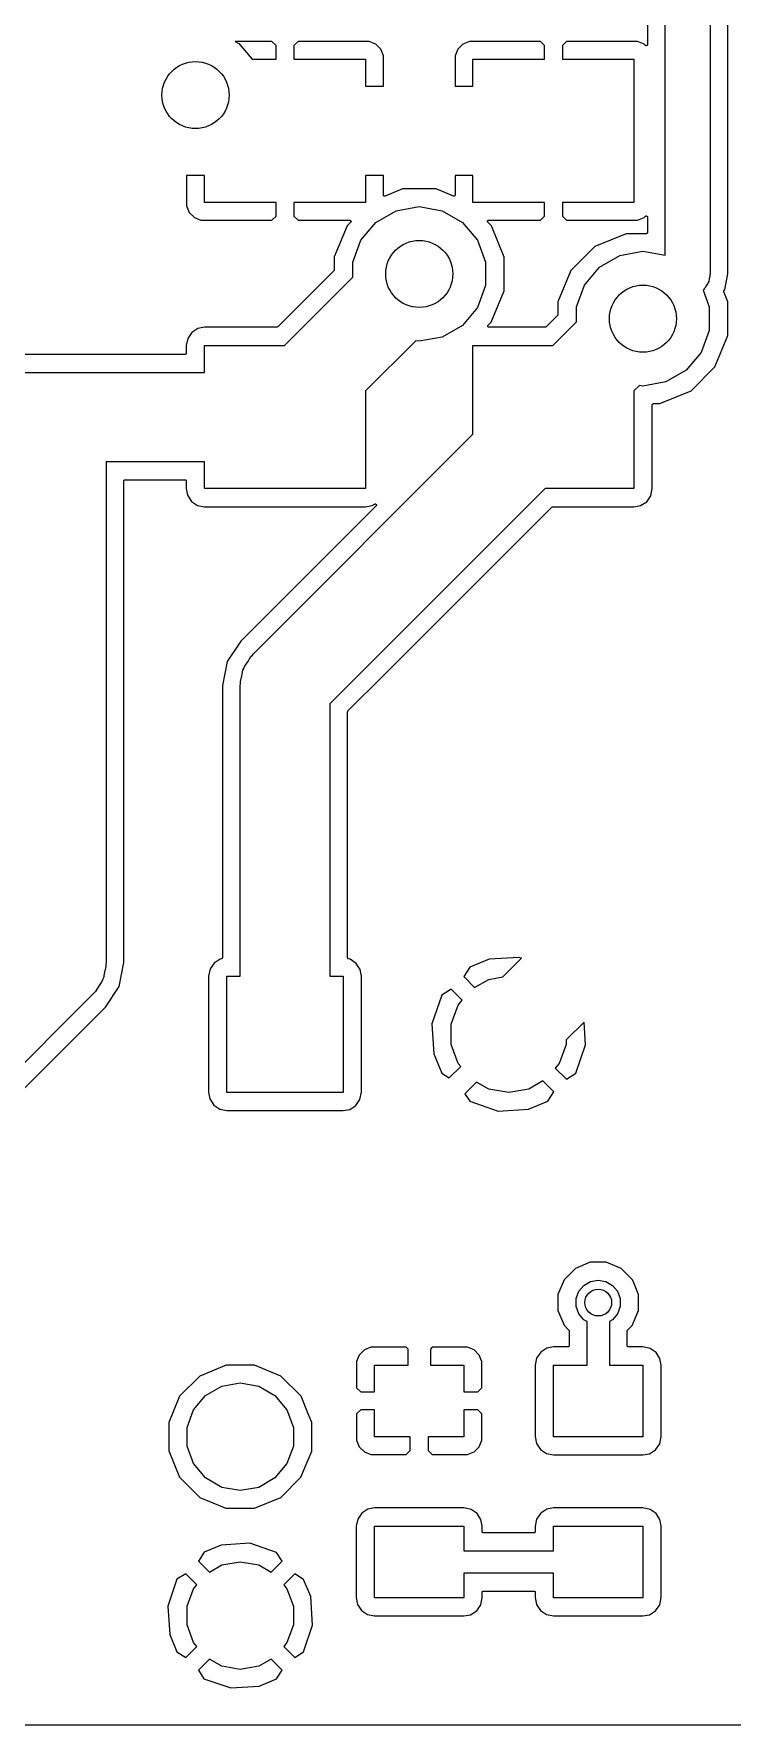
# Model space of a CAD drawing. Extents: x 0.3 to 75.7, y -92.7 to -0.5.
# Drawn here: x 56.19 to 64, y -92.72 to -73.82 of the extents above; entities that cross this region are included whole.
import ezdxf

# ---------------------------------------------------------------- set-up
doc = ezdxf.new("R2010")
doc.units = 0
doc.header["$MEASUREMENT"] = 0
doc.layers.add('BLACK', color=7, linetype='CONTINUOUS')

msp = doc.modelspace()

# ---------------------------------------------------------------- linework, layer by layer
at = {"layer": 'Black'}
for p, q in [((63.75, -73.5), (63.75, -76.5)), ((63.95, -76.4987), (63.95, -73.5013)), ((63.05, -73.6918), (63.05, -73.9358)), ((63.25, -76.2912), (63.25, -73.6036)), ((58.4436, -73.9), (58.4839, -73.9233)), ((58.8544, -73.9), (58.4436, -73.9)), ((58.4839, -73.9233), (58.6322, -74.1)), ((58.9, -73.9456), (58.8544, -73.9)), ((59.1456, -73.9), (59.1, -73.9456)), ((59.9398, -73.9), (59.1456, -73.9)), ((60.0133, -73.9304), (59.9398, -73.9)), ((60.0696, -73.9867), (60.0133, -73.9304)), ((60.9867, -73.9304), (60.9304, -73.9867)), ((61.0602, -73.9), (60.9867, -73.9304)), ((61.8544, -73.9), (61.0602, -73.9)), ((61.9, -73.9456), (61.8544, -73.9)), ((62.1456, -73.9), (62.1, -73.9456)), ((62.9398, -73.9), (62.1456, -73.9)), ((63.0133, -73.9304), (62.9398, -73.9)), ((63.0278, -73.945), (63.0133, -73.9304)), ((63.05, -73.9358), (63.0497, -73.9374)), ((58.6322, -74.1), (58.9, -74.1)), ((58.9, -74.1), (58.9, -73.9456)), ((59.1, -73.9456), (59.1, -74.1)), ((59.1, -74.1), (59.9, -74.1)), ((59.9, -74.1), (59.9, -74.4)), ((60.1, -74.0602), (60.0696, -73.9867)), ((60.1, -74.4), (60.1, -74.0602)), ((60.9304, -73.9867), (60.9, -74.0602)), ((60.9, -74.0602), (60.9, -74.4)), ((61.1, -74.4), (61.1, -74.1)), ((61.1, -74.1), (61.9, -74.1)), ((61.9, -74.1), (61.9, -73.9456)), ((62.1, -73.9456), (62.1, -74.1)), ((62.1, -74.1), (62.9, -74.1)), ((62.9, -74.1), (62.9, -75.7)), ((63.0292, -73.9459), (63.0278, -73.945)), ((63.0305, -73.947), (63.0292, -73.9459)), ((63.031, -73.9472), (63.0305, -73.947)), ((63.0315, -73.9476), (63.031, -73.9472)), ((63.0331, -73.948), (63.0315, -73.9476)), ((63.0347, -73.9486), (63.0331, -73.948)), ((63.0353, -73.9486), (63.0347, -73.9486)), ((63.0359, -73.9487), (63.0353, -73.9486)), ((63.0375, -73.9486), (63.0359, -73.9487)), ((63.0393, -73.9486), (63.0375, -73.9486)), ((63.0398, -73.9484), (63.0393, -73.9486)), ((63.0404, -73.9483), (63.0398, -73.9484)), ((63.0419, -73.9476), (63.0404, -73.9483)), ((63.0435, -73.947), (63.0419, -73.9476)), ((63.0439, -73.9467), (63.0435, -73.947)), ((63.0445, -73.9464), (63.0439, -73.9467)), ((63.0457, -73.9452), (63.0445, -73.9464)), ((63.047, -73.9441), (63.0457, -73.9452)), ((63.0472, -73.9436), (63.047, -73.9441)), ((63.0476, -73.9432), (63.0472, -73.9436)), ((63.0484, -73.9417), (63.0476, -73.9432)), ((63.0492, -73.9402), (63.0484, -73.9417)), ((63.0493, -73.9397), (63.0492, -73.9402)), ((63.0496, -73.9391), (63.0493, -73.9397)), ((63.0497, -73.9374), (63.0496, -73.9391)), ((59.9, -74.4), (60.1, -74.4)), ((60.9, -74.4), (61.1, -74.4)), ((58, -75.4), (57.9, -75.4)), ((57.9, -75.4), (57.9, -75.7398)), ((58.1, -75.4), (58, -75.4)), ((58.1, -75.7), (58.1, -75.4)), ((60.1, -75.4), (59.9, -75.4)), ((59.9, -75.4), (59.9, -75.7)), ((60.1, -75.6179), (60.1, -75.4)), ((61.1, -75.4), (60.9, -75.4)), ((60.9, -75.4), (60.9, -75.618)), ((61.1, -75.7), (61.1, -75.4)), ((60.1002, -75.6193), (60.1, -75.6179)), ((60.1003, -75.6207), (60.1002, -75.6193)), ((60.1006, -75.6215), (60.1003, -75.6207)), ((60.1008, -75.6224), (60.1006, -75.6215)), ((60.1015, -75.6236), (60.1008, -75.6224)), ((60.102, -75.6249), (60.1015, -75.6236)), ((60.1026, -75.6255), (60.102, -75.6249)), ((60.103, -75.6263), (60.1026, -75.6255)), ((60.1041, -75.6272), (60.103, -75.6263)), ((60.1051, -75.6282), (60.1041, -75.6272)), ((60.1058, -75.6286), (60.1051, -75.6282)), ((60.1065, -75.6292), (60.1058, -75.6286)), ((60.1078, -75.6297), (60.1065, -75.6292)), ((60.1091, -75.6303), (60.1078, -75.6297)), ((60.1099, -75.6304), (60.1091, -75.6303)), ((60.1107, -75.6307), (60.1099, -75.6304)), ((60.1122, -75.6307), (60.1107, -75.6307)), ((60.1136, -75.6309), (60.1122, -75.6307)), ((60.1144, -75.6307), (60.1136, -75.6309)), ((60.1153, -75.6307), (60.1144, -75.6307)), ((60.1166, -75.6303), (60.1153, -75.6307)), ((60.118, -75.63), (60.1166, -75.6303)), ((60.3119, -75.5498), (60.118, -75.63)), ((60.6898, -75.5502), (60.3119, -75.5498)), ((60.882, -75.63), (60.6898, -75.5502)), ((60.8834, -75.6303), (60.882, -75.63)), ((60.8847, -75.6308), (60.8834, -75.6303)), ((60.8856, -75.6308), (60.8847, -75.6308)), ((60.8864, -75.631), (60.8856, -75.6308)), ((60.8878, -75.6308), (60.8864, -75.631)), ((60.8893, -75.6308), (60.8878, -75.6308)), ((60.8901, -75.6305), (60.8893, -75.6308)), ((60.8909, -75.6304), (60.8901, -75.6305)), ((60.8922, -75.6297), (60.8909, -75.6304)), ((60.8935, -75.6292), (60.8922, -75.6297)), ((60.8942, -75.6287), (60.8935, -75.6292)), ((60.8949, -75.6283), (60.8942, -75.6287)), ((60.8959, -75.6273), (60.8949, -75.6283)), ((60.897, -75.6263), (60.8959, -75.6273)), ((60.8974, -75.6256), (60.897, -75.6263)), ((60.898, -75.625), (60.8974, -75.6256)), ((60.8985, -75.6237), (60.898, -75.625)), ((60.8992, -75.6224), (60.8985, -75.6237)), ((60.8994, -75.6216), (60.8992, -75.6224)), ((60.8997, -75.6208), (60.8994, -75.6216)), ((60.8998, -75.6194), (60.8997, -75.6208)), ((60.9, -75.618), (60.8998, -75.6194)), ((57.9, -75.7398), (57.9304, -75.8133)), ((57.9304, -75.8133), (57.9867, -75.8696)), ((58.9, -75.7), (58.1, -75.7)), ((58.9, -75.8544), (58.9, -75.7)), ((59.9, -75.7), (59.1, -75.7)), ((59.1, -75.7), (59.1, -75.8544)), ((60.0161, -75.9233), (60.2425, -75.7925)), ((60.2425, -75.7925), (60.5, -75.7471)), ((60.5, -75.7471), (60.7575, -75.7925)), ((60.7575, -75.7925), (60.9839, -75.9233)), ((61.9, -75.7), (61.1, -75.7)), ((61.9, -75.8544), (61.9, -75.7)), ((62.9, -75.7), (62.1, -75.7)), ((62.1, -75.7), (62.1, -75.8544)), ((57.9867, -75.8696), (58.0602, -75.9)), ((58.0602, -75.9), (58.8544, -75.9)), ((58.8544, -75.9), (58.9, -75.8544)), ((59.1, -75.8544), (59.1456, -75.9)), ((59.1456, -75.9), (59.7249, -75.9)), ((59.6951, -75.9612), (59.5502, -76.3102)), ((59.7341, -75.9222), (59.6951, -75.9612)), ((59.7249, -75.9), (59.7266, -75.9003)), ((59.7266, -75.9003), (59.7283, -75.9004)), ((59.7283, -75.9004), (59.7288, -75.9007)), ((59.7288, -75.9007), (59.7294, -75.9008)), ((59.7294, -75.9008), (59.7309, -75.9016)), ((59.7309, -75.9016), (59.7324, -75.9024)), ((59.7324, -75.9024), (59.7328, -75.9028)), ((59.7328, -75.9028), (59.7333, -75.903)), ((59.7333, -75.903), (59.7344, -75.9043)), ((59.7351, -75.9208), (59.7341, -75.9222)), ((59.7344, -75.9043), (59.7356, -75.9056)), ((59.7362, -75.9195), (59.7351, -75.9208)), ((59.7356, -75.9056), (59.7358, -75.9061)), ((59.7358, -75.9061), (59.7362, -75.9065)), ((59.7362, -75.9065), (59.7368, -75.9081)), ((59.7364, -75.919), (59.7362, -75.9195)), ((59.7367, -75.9185), (59.7364, -75.919)), ((59.7372, -75.9169), (59.7367, -75.9185)), ((59.7368, -75.9081), (59.7375, -75.9096)), ((59.7378, -75.9153), (59.7372, -75.9169)), ((59.7375, -75.9096), (59.7376, -75.9102)), ((59.7376, -75.9102), (59.7378, -75.9107)), ((59.7378, -75.9107), (59.7378, -75.9124)), ((59.7378, -75.9124), (59.7379, -75.9141)), ((59.7379, -75.9141), (59.7378, -75.9147)), ((59.7378, -75.9147), (59.7378, -75.9153)), ((59.848, -76.1236), (60.0161, -75.9233)), ((60.9839, -75.9233), (61.152, -76.1236)), ((61.2618, -75.9141), (61.2619, -75.9124)), ((61.2619, -75.9147), (61.2618, -75.9141)), ((61.2619, -75.9107), (61.2621, -75.9102)), ((61.2619, -75.9124), (61.2619, -75.9107)), ((61.2619, -75.9153), (61.2619, -75.9147)), ((61.2625, -75.9168), (61.2619, -75.9153)), ((61.2621, -75.9102), (61.2622, -75.9096)), ((61.2622, -75.9096), (61.2629, -75.9081)), ((61.2629, -75.9185), (61.2625, -75.9168)), ((61.2629, -75.9081), (61.2635, -75.9065)), ((61.2633, -75.919), (61.2629, -75.9185)), ((61.2635, -75.9195), (61.2633, -75.919)), ((61.2635, -75.9065), (61.2638, -75.9061)), ((61.2646, -75.9208), (61.2635, -75.9195)), ((61.2638, -75.9061), (61.2641, -75.9055)), ((61.2641, -75.9055), (61.2653, -75.9043)), ((61.2655, -75.9222), (61.2646, -75.9208)), ((61.2653, -75.9043), (61.2664, -75.903)), ((61.3058, -75.9626), (61.2655, -75.9222)), ((61.2664, -75.903), (61.2669, -75.9028)), ((61.2669, -75.9028), (61.2673, -75.9023)), ((61.2673, -75.9023), (61.2688, -75.9016)), ((61.2688, -75.9016), (61.2703, -75.9008)), ((61.2703, -75.9008), (61.2708, -75.9007)), ((61.2708, -75.9007), (61.2714, -75.9004)), ((61.2714, -75.9004), (61.2731, -75.9003)), ((61.2731, -75.9003), (61.2747, -75.9)), ((61.2747, -75.9), (61.8544, -75.9)), ((61.4502, -76.3119), (61.3058, -75.9626)), ((61.8544, -75.9), (61.9, -75.8544)), ((62.1, -75.8544), (62.1456, -75.9)), ((62.1456, -75.9), (62.9398, -75.9)), ((62.9398, -75.9), (63.0133, -75.8696)), ((63.0133, -75.8696), (63.0278, -75.855)), ((63.0278, -75.855), (63.0292, -75.8541)), ((63.0292, -75.8541), (63.0305, -75.853)), ((63.0305, -75.853), (63.031, -75.8528)), ((63.031, -75.8528), (63.0315, -75.8524)), ((63.0315, -75.8524), (63.0331, -75.852)), ((63.0331, -75.852), (63.0347, -75.8514)), ((63.0347, -75.8514), (63.0353, -75.8514)), ((63.0353, -75.8514), (63.0359, -75.8513)), ((63.0359, -75.8513), (63.0375, -75.8514)), ((63.0375, -75.8514), (63.0393, -75.8514)), ((63.0393, -75.8514), (63.0398, -75.8516)), ((63.0398, -75.8516), (63.0404, -75.8517)), ((63.0404, -75.8517), (63.0419, -75.8524)), ((63.0419, -75.8524), (63.0435, -75.853)), ((63.0435, -75.853), (63.0439, -75.8533)), ((63.0439, -75.8533), (63.0445, -75.8536)), ((63.0445, -75.8536), (63.0457, -75.8548)), ((63.0457, -75.8548), (63.047, -75.8559)), ((63.047, -75.8559), (63.0472, -75.8564)), ((63.0472, -75.8564), (63.0476, -75.8568)), ((63.0476, -75.8568), (63.0484, -75.8583)), ((63.0484, -75.8583), (63.0492, -75.8598)), ((63.0492, -75.8598), (63.0493, -75.8603)), ((63.0493, -75.8603), (63.0496, -75.8609)), ((63.0496, -75.8609), (63.0497, -75.8626)), ((63.0497, -75.8626), (63.05, -75.8642)), ((63.05, -75.8642), (63.05, -76.037)), ((59.7586, -76.3693), (59.848, -76.1236)), ((61.152, -76.1236), (61.2414, -76.3693)), ((62.4626, -76.1942), (62.1951, -76.4612)), ((62.8119, -76.0498), (62.4626, -76.1942)), ((63.037, -76.05), (62.8119, -76.0498)), ((63.0381, -76.0498), (63.037, -76.05)), ((63.0393, -76.0498), (63.0381, -76.0498)), ((63.0403, -76.0494), (63.0393, -76.0498)), ((63.0414, -76.0493), (63.0403, -76.0494)), ((63.0424, -76.0487), (63.0414, -76.0493)), ((63.0435, -76.0483), (63.0424, -76.0487)), ((63.0444, -76.0476), (63.0435, -76.0483)), ((63.0453, -76.047), (63.0444, -76.0476)), ((63.0461, -76.0461), (63.0453, -76.047)), ((63.047, -76.0454), (63.0461, -76.0461)), ((63.0475, -76.0444), (63.047, -76.0454)), ((63.0483, -76.0435), (63.0475, -76.0444)), ((63.0486, -76.0425), (63.0483, -76.0435)), ((63.0492, -76.0415), (63.0486, -76.0425)), ((63.0494, -76.0404), (63.0492, -76.0415)), ((63.0498, -76.0393), (63.0494, -76.0404)), ((63.05, -76.037), (63.0498, -76.0382)), ((63.0498, -76.0382), (63.0498, -76.0393)), ((59.5502, -76.3102), (59.55, -76.4546)), ((59.7586, -76.5343), (59.7586, -76.3693)), ((61.2414, -76.3693), (61.2414, -76.6307)), ((61.4498, -76.6898), (61.4502, -76.3119)), ((62.5161, -76.4233), (62.7425, -76.2925)), ((62.7425, -76.2925), (63, -76.2471)), ((63, -76.2471), (63.25, -76.2912)), ((59.5462, -76.4638), (58.918, -77.092)), ((58.9929, -77.3), (59.7586, -76.5343)), ((59.5466, -76.4634), (59.5462, -76.4638)), ((59.547, -76.463), (59.5466, -76.4634)), ((59.5478, -76.4615), (59.547, -76.463)), ((59.5488, -76.4601), (59.5478, -76.4615)), ((59.549, -76.4596), (59.5488, -76.4601)), ((59.5493, -76.4591), (59.549, -76.4596)), ((59.5495, -76.4574), (59.5493, -76.4591)), ((59.55, -76.4558), (59.5495, -76.4574)), ((59.55, -76.4546), (59.5499, -76.4552)), ((59.5499, -76.4552), (59.55, -76.4558)), ((62.1951, -76.4612), (62.0502, -76.8102)), ((62.348, -76.6236), (62.5161, -76.4233)), ((63.7406, -76.5533), (63.7349, -76.5855)), ((63.749, -76.5218), (63.7406, -76.5533)), ((63.75, -76.5), (63.7481, -76.5108)), ((63.7481, -76.5108), (63.749, -76.5218)), ((63.9155, -76.6721), (63.95, -76.4987)), ((61.2414, -76.6307), (61.152, -76.8764)), ((61.3049, -77.0388), (61.4498, -76.6898)), ((62.2586, -76.8693), (62.348, -76.6236)), ((63.6768, -76.6768), (63.6728, -76.6807)), ((63.6728, -76.6807), (63.7414, -76.8693)), ((63.6831, -76.6678), (63.6768, -76.6768)), ((63.6915, -76.6607), (63.6831, -76.6678)), ((63.7078, -76.6324), (63.6915, -76.6607)), ((63.7266, -76.6057), (63.7078, -76.6324)), ((63.7294, -76.595), (63.7266, -76.6057)), ((63.7349, -76.5855), (63.7294, -76.595)), ((63.9029, -76.6955), (63.9032, -76.6937)), ((63.903, -76.6959), (63.9029, -76.6955)), ((63.903, -76.6963), (63.903, -76.6959)), ((63.9035, -76.6981), (63.903, -76.6963)), ((63.9032, -76.6937), (63.9033, -76.6918)), ((63.9033, -76.6918), (63.9035, -76.6914)), ((63.9035, -76.691), (63.9044, -76.6894)), ((63.9035, -76.6914), (63.9035, -76.691)), ((63.9039, -76.6999), (63.9035, -76.6981)), ((63.9502, -76.8119), (63.9039, -76.6999)), ((63.9044, -76.6894), (63.9051, -76.6877)), ((63.9051, -76.6877), (63.9155, -76.6721)), ((61.152, -76.8764), (60.9839, -77.0767)), ((62.0478, -76.9615), (62.047, -76.963)), ((62.0488, -76.9601), (62.0478, -76.9615)), ((62.049, -76.9596), (62.0488, -76.9601)), ((62.0493, -76.9591), (62.049, -76.9596)), ((62.0495, -76.9574), (62.0493, -76.9591)), ((62.05, -76.9558), (62.0495, -76.9574)), ((62.05, -76.9546), (62.0499, -76.9552)), ((62.0499, -76.9552), (62.05, -76.9558)), ((62.0502, -76.8102), (62.05, -76.9546)), ((62.2586, -77.0343), (62.2586, -76.8693)), ((63.7414, -76.8693), (63.7414, -77.1307)), ((63.9498, -77.1898), (63.9502, -76.8119)), ((58.026, -77.11), (57.9578, -77.1538)), ((58.1012, -77.0958), (58.026, -77.11)), ((58.9088, -77.0958), (58.1012, -77.0958)), ((58.9094, -77.0957), (58.9088, -77.0958)), ((58.91, -77.0958), (58.9094, -77.0957)), ((58.9116, -77.0953), (58.91, -77.0958)), ((58.9133, -77.095), (58.9116, -77.0953)), ((58.9138, -77.0948), (58.9133, -77.095)), ((58.9143, -77.0946), (58.9138, -77.0948)), ((58.9157, -77.0936), (58.9143, -77.0946)), ((58.9172, -77.0928), (58.9157, -77.0936)), ((58.9176, -77.0923), (58.9172, -77.0928)), ((58.918, -77.092), (58.9176, -77.0923)), ((60.9839, -77.0767), (60.7575, -77.2075)), ((61.2663, -77.0817), (61.2664, -77.0811)), ((61.2664, -77.0834), (61.2663, -77.0817)), ((61.2664, -77.0806), (61.267, -77.079)), ((61.2664, -77.0811), (61.2664, -77.0806)), ((61.2664, -77.0851), (61.2664, -77.0834)), ((61.2666, -77.0856), (61.2664, -77.0851)), ((61.2667, -77.0862), (61.2666, -77.0856)), ((61.2674, -77.0877), (61.2667, -77.0862)), ((61.267, -77.079), (61.2675, -77.0773)), ((61.268, -77.0893), (61.2674, -77.0877)), ((61.2675, -77.0773), (61.2678, -77.0769)), ((61.2678, -77.0769), (61.268, -77.0763)), ((61.268, -77.0763), (61.2691, -77.075)), ((61.2683, -77.0898), (61.268, -77.0893)), ((61.2686, -77.0903), (61.2683, -77.0898)), ((61.2698, -77.0915), (61.2686, -77.0903)), ((61.2691, -77.075), (61.27, -77.0736)), ((61.2709, -77.0928), (61.2698, -77.0915)), ((61.27, -77.0736), (61.3049, -77.0388)), ((61.2714, -77.0931), (61.2709, -77.0928)), ((61.2718, -77.0935), (61.2714, -77.0931)), ((61.2733, -77.0942), (61.2718, -77.0935)), ((61.2748, -77.095), (61.2733, -77.0942)), ((61.2753, -77.0951), (61.2748, -77.095)), ((61.2759, -77.0954), (61.2753, -77.0951)), ((61.2776, -77.0955), (61.2759, -77.0954)), ((61.2792, -77.0958), (61.2776, -77.0955)), ((61.9088, -77.0958), (61.2792, -77.0958)), ((61.9094, -77.0957), (61.9088, -77.0958)), ((61.91, -77.0958), (61.9094, -77.0957)), ((61.9116, -77.0953), (61.91, -77.0958)), ((61.9133, -77.095), (61.9116, -77.0953)), ((61.9138, -77.0948), (61.9133, -77.095)), ((61.9143, -77.0946), (61.9138, -77.0948)), ((61.9157, -77.0936), (61.9143, -77.0946)), ((61.9172, -77.0928), (61.9157, -77.0936)), ((61.9176, -77.0923), (61.9172, -77.0928)), ((61.918, -77.092), (61.9176, -77.0923)), ((62.0462, -76.9638), (61.918, -77.092)), ((61.9929, -77.3), (62.2586, -77.0343)), ((62.0466, -76.9634), (62.0462, -76.9638)), ((62.047, -76.963), (62.0466, -76.9634)), ((63.7414, -77.1307), (63.652, -77.3764)), ((57.9122, -77.2207), (57.8958, -77.3013)), ((57.8958, -77.3013), (57.8958, -77.387)), ((57.9578, -77.1538), (57.9122, -77.2207)), ((58.1, -77.3), (58.9929, -77.3)), ((58.1, -77.6), (58.1, -77.3)), ((60.4611, -77.246), (59.9, -77.8071)), ((60.5, -77.2529), (60.4611, -77.246)), ((60.7575, -77.2075), (60.5, -77.2529)), ((61.1, -78.2929), (61.1, -77.3)), ((61.1, -77.3), (61.9929, -77.3)), ((63.8049, -77.5388), (63.9498, -77.1898)), ((57.8828, -77.4), (55.6172, -77.4)), ((57.8839, -77.3998), (57.8828, -77.4)), ((57.8851, -77.3998), (57.8839, -77.3998)), ((57.8862, -77.3994), (57.8851, -77.3998)), ((57.8873, -77.3992), (57.8862, -77.3994)), ((57.8883, -77.3986), (57.8873, -77.3992)), ((57.8893, -77.3983), (57.8883, -77.3986)), ((57.8902, -77.3975), (57.8893, -77.3983)), ((57.8912, -77.397), (57.8902, -77.3975)), ((57.8919, -77.3961), (57.8912, -77.397)), ((57.8928, -77.3954), (57.8919, -77.3961)), ((57.8934, -77.3944), (57.8928, -77.3954)), ((57.8941, -77.3935), (57.8934, -77.3944)), ((57.8945, -77.3924), (57.8941, -77.3935)), ((57.895, -77.3914), (57.8945, -77.3924)), ((57.8952, -77.3903), (57.895, -77.3914)), ((57.8956, -77.3893), (57.8952, -77.3903)), ((57.8958, -77.387), (57.8956, -77.3881)), ((57.8956, -77.3881), (57.8956, -77.3893)), ((63.652, -77.3764), (63.4839, -77.5767)), ((55.4, -77.6), (56.5, -77.6)), ((56.5, -77.6), (58.1, -77.6)), ((63.2575, -77.7075), (63, -77.7529)), ((63.4839, -77.5767), (63.2575, -77.7075)), ((63.5374, -77.8058), (63.8049, -77.5388)), ((59.9, -77.8071), (59.9, -78.9)), ((62.9611, -77.746), (62.9, -77.8071)), ((62.9, -77.8071), (62.9, -78.9)), ((63, -77.7529), (62.9611, -77.746)), ((63.1881, -77.9502), (63.5374, -77.8058)), ((63.1042, -77.9631), (63.1044, -77.962)), ((63.1042, -78.5), (63.1042, -77.9631)), ((63.1044, -77.9608), (63.1048, -77.9598)), ((63.1044, -77.962), (63.1044, -77.9608)), ((63.1048, -77.9598), (63.105, -77.9587)), ((63.105, -77.9587), (63.1055, -77.9577)), ((63.1055, -77.9577), (63.1059, -77.9566)), ((63.1059, -77.9566), (63.1066, -77.9557)), ((63.1066, -77.9557), (63.1072, -77.9547)), ((63.1072, -77.9547), (63.1081, -77.954)), ((63.1081, -77.954), (63.1088, -77.9531)), ((63.1088, -77.9531), (63.1098, -77.9526)), ((63.1098, -77.9526), (63.1107, -77.9518)), ((63.1107, -77.9518), (63.1117, -77.9515)), ((63.1117, -77.9515), (63.1127, -77.9509)), ((63.1127, -77.9509), (63.1138, -77.9507)), ((63.1138, -77.9507), (63.1149, -77.9503)), ((63.1149, -77.9503), (63.1161, -77.9503)), ((63.1161, -77.9503), (63.1172, -77.9501)), ((63.1172, -77.9501), (63.1881, -77.9502)), ((58.6464, -80.7464), (61.1, -78.2929)), ((58.1, -78.6), (57, -78.6)), ((57, -78.6), (57, -84.2)), ((58.1, -78.9), (58.1, -78.6)), ((63.1042, -78.8987), (63.1042, -78.5)), ((57.2, -78.813), (57.2002, -78.8119)), ((57.2, -84.1987), (57.2, -78.813)), ((57.2002, -78.8107), (57.2006, -78.8097)), ((57.2002, -78.8119), (57.2002, -78.8107)), ((57.2006, -78.8097), (57.2008, -78.8086)), ((57.2008, -78.8086), (57.2014, -78.8076)), ((57.2014, -78.8076), (57.2017, -78.8065)), ((57.2017, -78.8065), (57.2025, -78.8056)), ((57.2025, -78.8056), (57.203, -78.8046)), ((57.203, -78.8046), (57.2039, -78.8039)), ((57.2039, -78.8039), (57.2046, -78.803)), ((57.2046, -78.803), (57.2056, -78.8025)), ((57.2056, -78.8025), (57.2065, -78.8017)), ((57.2065, -78.8017), (57.2076, -78.8014)), ((57.2076, -78.8014), (57.2086, -78.8008)), ((57.2086, -78.8008), (57.2097, -78.8006)), ((57.2097, -78.8006), (57.2107, -78.8002)), ((57.2107, -78.8002), (57.2119, -78.8002)), ((57.2119, -78.8002), (57.213, -78.8)), ((57.213, -78.8), (57.8828, -78.8)), ((57.8828, -78.8), (57.8839, -78.8002)), ((57.8839, -78.8002), (57.8851, -78.8002)), ((57.8851, -78.8002), (57.8862, -78.8006)), ((57.8862, -78.8006), (57.8873, -78.8008)), ((57.8873, -78.8008), (57.8883, -78.8014)), ((57.8883, -78.8014), (57.8893, -78.8017)), ((57.8893, -78.8017), (57.8902, -78.8025)), ((57.8902, -78.8025), (57.8912, -78.803)), ((57.8912, -78.803), (57.8919, -78.8039)), ((57.8919, -78.8039), (57.8928, -78.8046)), ((57.8928, -78.8046), (57.8934, -78.8056)), ((57.8934, -78.8056), (57.8941, -78.8065)), ((57.8941, -78.8065), (57.8945, -78.8076)), ((57.8945, -78.8076), (57.895, -78.8086)), ((57.895, -78.8086), (57.8952, -78.8097)), ((57.8952, -78.8097), (57.8956, -78.8107)), ((57.8956, -78.8107), (57.8956, -78.8119)), ((57.8956, -78.8119), (57.8958, -78.813)), ((57.8958, -78.813), (57.8958, -78.8988)), ((57.8958, -78.8988), (57.91, -78.974)), ((57.91, -78.974), (57.9538, -79.0422)), ((57.9538, -79.0422), (58.0207, -79.0878)), ((59.9, -78.9), (58.1, -78.9)), ((61.9071, -78.9), (59.5, -81.3071)), ((62.9, -78.9), (61.9071, -78.9)), ((63.0422, -79.0462), (63.0878, -78.9793)), ((63.0878, -78.9793), (63.1042, -78.8987)), ((58.0207, -79.0878), (58.1013, -79.1042)), ((58.1013, -79.1042), (59.8988, -79.1042)), ((60.0173, -79.0927), (58.5059, -80.6041)), ((59.8988, -79.1042), (59.974, -79.09)), ((59.974, -79.09), (60.0011, -79.0726)), ((60.0011, -79.0726), (60.0019, -79.0723)), ((60.0019, -79.0723), (60.0026, -79.0717)), ((60.0026, -79.0717), (60.004, -79.0714)), ((60.004, -79.0714), (60.0053, -79.0708)), ((60.0053, -79.0708), (60.0061, -79.0708)), ((60.0061, -79.0708), (60.007, -79.0706)), ((60.007, -79.0706), (60.0084, -79.0707)), ((60.0084, -79.0707), (60.0098, -79.0706)), ((60.0098, -79.0706), (60.0106, -79.0709)), ((60.0106, -79.0709), (60.0115, -79.071)), ((60.0115, -79.071), (60.0128, -79.0716)), ((60.0128, -79.0716), (60.0141, -79.072)), ((60.0141, -79.072), (60.0148, -79.0725)), ((60.0148, -79.0725), (60.0156, -79.0729)), ((60.0156, -79.0729), (60.0166, -79.0739)), ((60.0166, -79.0739), (60.0177, -79.0747)), ((60.0178, -79.092), (60.0173, -79.0927)), ((60.0177, -79.0747), (60.0182, -79.0754)), ((60.0185, -79.0914), (60.0178, -79.092)), ((60.0182, -79.0754), (60.0188, -79.0761)), ((60.0191, -79.0902), (60.0185, -79.0914)), ((60.0188, -79.0761), (60.0194, -79.0773)), ((60.0199, -79.089), (60.0191, -79.0902)), ((60.0194, -79.0773), (60.0201, -79.0785)), ((60.0202, -79.0882), (60.0199, -79.089)), ((60.0201, -79.0785), (60.0203, -79.0794)), ((60.0206, -79.0874), (60.0202, -79.0882)), ((60.0203, -79.0794), (60.0207, -79.0802)), ((60.0207, -79.086), (60.0206, -79.0874)), ((60.0207, -79.0802), (60.0208, -79.0815)), ((60.0211, -79.0847), (60.0207, -79.086)), ((60.0208, -79.0815), (60.0211, -79.0829)), ((60.0211, -79.0829), (60.021, -79.0838)), ((60.021, -79.0838), (60.0211, -79.0847)), ((60.0991, -80.9908), (61.982, -79.108)), ((61.982, -79.108), (61.9824, -79.1077)), ((61.9824, -79.1077), (61.9828, -79.1072)), ((61.9828, -79.1072), (61.9843, -79.1064)), ((61.9843, -79.1064), (61.9857, -79.1054)), ((61.9857, -79.1054), (61.9862, -79.1052)), ((61.9862, -79.1052), (61.9867, -79.105)), ((61.9867, -79.105), (61.9884, -79.1047)), ((61.9884, -79.1047), (61.99, -79.1042)), ((61.99, -79.1042), (61.9906, -79.1043)), ((61.9906, -79.1043), (61.9912, -79.1042)), ((61.9912, -79.1042), (62.8988, -79.1042)), ((62.8988, -79.1042), (62.974, -79.09)), ((62.974, -79.09), (63.0422, -79.0462)), ((58.5059, -80.6041), (58.3535, -80.8322)), ((58.3535, -80.8322), (58.3, -81.1013)), ((58.5188, -80.9933), (58.5302, -80.929)), ((58.5302, -80.929), (58.5412, -80.9099)), ((58.5412, -80.9099), (58.5468, -80.8887)), ((58.5468, -80.8887), (58.5843, -80.8352)), ((58.5843, -80.8352), (58.617, -80.7786)), ((58.617, -80.7786), (58.6338, -80.7645)), ((58.6338, -80.7645), (58.6464, -80.7464)), ((58.3, -81.1013), (58.3, -84.1447)), ((58.5, -81.1), (58.5038, -81.0783)), ((58.5, -84.35), (58.5, -81.1)), ((58.5019, -81.0564), (58.5188, -80.9933)), ((58.5038, -81.0783), (58.5019, -81.0564)), ((59.7038, -81.3861), (60.0991, -80.9908)), ((60.0991, -80.9908), (60.0991, -80.9908)), ((59.5, -81.3071), (59.5, -84.35)), ((59.7, -81.3942), (59.7005, -81.3926)), ((59.7001, -81.3948), (59.7, -81.3942)), ((59.7, -81.3953), (59.7001, -81.3948)), ((59.7, -83.264), (59.7, -81.3953)), ((59.7005, -81.3926), (59.7008, -81.3909)), ((59.7008, -81.3909), (59.7011, -81.3904)), ((59.7011, -81.3904), (59.7012, -81.3898)), ((59.7012, -81.3898), (59.7022, -81.3885)), ((59.7022, -81.3885), (59.703, -81.387)), ((59.703, -81.387), (59.7035, -81.3866)), ((59.7035, -81.3866), (59.7038, -81.3861)), ((59.7, -83.736), (59.7, -83.264)), ((59.7, -84.1456), (59.7, -83.736)), ((58.2996, -84.1468), (58.2993, -84.149)), ((58.3, -84.1447), (58.2996, -84.1468)), ((59.7004, -84.1477), (59.7, -84.1456)), ((59.7007, -84.1497), (59.7004, -84.1477)), ((61.618, -84.1414), (61.2801, -84.1616)), ((61.6429, -84.15), (61.618, -84.1414)), ((56.9812, -84.3067), (56.9698, -84.371)), ((56.9981, -84.2436), (56.9812, -84.3067)), ((57, -84.2), (56.9962, -84.2217)), ((56.9962, -84.2217), (56.9981, -84.2436)), ((57.1465, -84.4678), (57.2, -84.1987)), ((58.1622, -84.2707), (58.1458, -84.3513)), ((58.2078, -84.2038), (58.1622, -84.2707)), ((58.276, -84.16), (58.2078, -84.2038)), ((58.2894, -84.1575), (58.276, -84.16)), ((58.2915, -84.1567), (58.2894, -84.1575)), ((58.2935, -84.1559), (58.2915, -84.1567)), ((58.2936, -84.1559), (58.2935, -84.1559)), ((58.2953, -84.1544), (58.2936, -84.1559)), ((58.2936, -84.1559), (58.2936, -84.1559)), ((58.297, -84.153), (58.2953, -84.1544)), ((58.2971, -84.1529), (58.297, -84.153)), ((58.297, -84.153), (58.297, -84.153)), ((58.2981, -84.151), (58.2971, -84.1529)), ((58.2992, -84.1491), (58.2981, -84.151)), ((58.2993, -84.149), (58.2992, -84.1491)), ((58.2992, -84.1491), (58.2992, -84.1491)), ((59.7008, -84.1499), (59.7007, -84.1497)), ((59.7008, -84.15), (59.7008, -84.1499)), ((59.7018, -84.1519), (59.7008, -84.15)), ((59.7028, -84.1537), (59.7018, -84.1519)), ((59.703, -84.1538), (59.7028, -84.1537)), ((59.703, -84.1539), (59.703, -84.1538)), ((59.7046, -84.1553), (59.703, -84.1539)), ((59.7062, -84.1567), (59.7046, -84.1553)), ((59.7064, -84.1567), (59.7062, -84.1567)), ((59.7065, -84.1568), (59.7064, -84.1567)), ((59.7085, -84.1576), (59.7065, -84.1568)), ((59.7104, -84.1583), (59.7085, -84.1576)), ((59.7293, -84.1622), (59.7104, -84.1583)), ((59.7962, -84.2078), (59.7293, -84.1622)), ((59.84, -84.276), (59.7962, -84.2078)), ((59.8542, -84.3512), (59.84, -84.276)), ((61.0644, -84.251), (60.9969, -84.3554)), ((61.2801, -84.1616), (61.0644, -84.251)), ((61.4337, -84.3592), (61.6429, -84.15)), ((56.883, -84.5214), (56.8662, -84.5355)), ((56.9157, -84.4648), (56.883, -84.5214)), ((56.9532, -84.4113), (56.9157, -84.4648)), ((56.9588, -84.3901), (56.9532, -84.4113)), ((56.9698, -84.371), (56.9588, -84.3901)), ((56.9941, -84.6959), (57.1465, -84.4678)), ((58.1458, -84.3513), (58.1458, -85.6488)), ((58.35, -85.65), (58.35, -84.35)), ((58.35, -84.35), (58.5, -84.35)), ((59.5, -84.35), (59.65, -84.35)), ((59.65, -84.35), (59.65, -85.65)), ((59.8542, -84.3572), (59.8542, -84.3512)), ((59.8542, -84.8802), (59.8542, -84.3572)), ((60.8554, -84.4969), (60.7513, -84.5642)), ((60.9794, -84.6208), (60.8554, -84.4969)), ((60.9969, -84.3554), (61.1193, -84.4778)), ((61.1193, -84.4778), (61.2768, -84.3869)), ((61.2768, -84.3869), (61.4337, -84.3592)), ((56.8536, -84.5536), (55.0536, -86.3536)), ((55.1959, -86.4941), (56.9941, -84.6959)), ((56.8662, -84.5355), (56.8536, -84.5536)), ((60.7513, -84.5642), (60.6414, -84.882)), ((60.8574, -84.8867), (60.9349, -84.6738)), ((60.9349, -84.6738), (60.9794, -84.6208)), ((59.8542, -85.6428), (59.8542, -84.8802)), ((60.6414, -84.882), (60.6616, -85.2199)), ((60.8574, -85.1133), (60.8574, -84.8867)), ((62.3434, -84.8637), (62.1426, -85.0645)), ((62.3586, -85.118), (62.3434, -84.8637)), ((62.1426, -85.0645), (62.1426, -85.1133)), ((60.6616, -85.2199), (60.751, -85.4356)), ((60.9349, -85.3262), (60.8574, -85.1133)), ((62.1426, -85.1133), (62.0651, -85.3262)), ((62.2487, -85.4358), (62.3586, -85.118)), ((60.751, -85.4356), (60.834, -85.4893)), ((60.834, -85.4893), (60.9632, -85.36)), ((60.9632, -85.36), (60.9349, -85.3262)), ((62.0651, -85.3262), (62.0206, -85.3792)), ((62.0206, -85.3792), (62.1446, -85.5031)), ((62.1446, -85.5031), (62.2487, -85.4358)), ((58.1458, -85.6488), (58.16, -85.724)), ((59.65, -85.65), (58.35, -85.65)), ((59.8378, -85.7293), (59.8542, -85.6487)), ((59.8542, -85.6487), (59.8542, -85.6428)), ((61.1417, -85.5351), (61.0107, -85.666)), ((61.2768, -85.6131), (61.1417, -85.5351)), ((61.5, -85.6525), (61.2768, -85.6131)), ((61.7232, -85.6131), (61.5, -85.6525)), ((61.8807, -85.5222), (61.7232, -85.6131)), ((62.0031, -85.6446), (61.8807, -85.5222)), ((61.9356, -85.749), (62.0031, -85.6446)), ((58.16, -85.724), (58.2038, -85.7922)), ((58.2038, -85.7922), (58.2707, -85.8378)), ((58.2707, -85.8378), (58.3513, -85.8542)), ((59.6488, -85.8542), (59.724, -85.84)), ((59.724, -85.84), (59.7922, -85.7962)), ((59.7922, -85.7962), (59.8378, -85.7293)), ((61.0107, -85.666), (61.0642, -85.7487)), ((61.0642, -85.7487), (61.382, -85.8586)), ((61.382, -85.8586), (61.7199, -85.8384)), ((61.7199, -85.8384), (61.9356, -85.749)), ((58.3513, -85.8542), (59.6488, -85.8542)), ((62.4109, -87.5499), (62.2454, -87.6183)), ((62.5899, -87.5501), (62.4109, -87.5499)), ((62.7552, -87.6187), (62.5899, -87.5501)), ((62.2454, -87.6183), (62.1187, -87.7448)), ((62.8817, -87.7454), (62.7552, -87.6187)), ((62.0501, -87.9101), (62.0499, -88.0891)), ((62.1187, -87.7448), (62.0501, -87.9101)), ((62.2529, -87.9564), (62.2827, -87.8745)), ((62.2827, -87.8745), (62.3387, -87.8078)), ((62.3387, -87.8078), (62.4142, -87.7642)), ((62.4142, -87.7642), (62.5, -87.749)), ((62.5, -87.749), (62.5858, -87.7642)), ((62.5858, -87.7642), (62.6613, -87.8078)), ((62.6613, -87.8078), (62.7173, -87.8745)), ((62.7173, -87.8745), (62.7471, -87.9564)), ((62.8964, -87.7809), (62.8817, -87.7454)), ((62.9501, -87.9109), (62.8964, -87.7809)), ((62.9499, -88.0899), (62.9501, -87.9109)), ((62.0499, -88.0891), (62.1183, -88.2546)), ((62.2529, -88.0436), (62.2529, -87.9564)), ((62.2827, -88.1255), (62.2529, -88.0436)), ((62.7471, -88.0436), (62.7173, -88.1255)), ((62.7471, -87.9564), (62.7471, -88.0436)), ((62.8813, -88.2552), (62.9499, -88.0899)), ((62.1183, -88.2546), (62.1712, -88.3076)), ((62.1712, -88.3076), (62.1715, -88.308)), ((62.1715, -88.308), (62.172, -88.3084)), ((62.3387, -88.1922), (62.2827, -88.1255)), ((62.375, -88.2132), (62.3387, -88.1922)), ((62.375, -88.7), (62.375, -88.2132)), ((62.6613, -88.1922), (62.625, -88.2132)), ((62.625, -88.2132), (62.625, -88.7)), ((62.7173, -88.1255), (62.6613, -88.1922)), ((62.8285, -88.3081), (62.8288, -88.3076)), ((62.8288, -88.3076), (62.8813, -88.2552)), ((62.0012, -88.4958), (61.926, -88.51)), ((62.162, -88.4958), (62.0012, -88.4958)), ((62.1631, -88.4956), (62.162, -88.4958)), ((62.1643, -88.4956), (62.1631, -88.4956)), ((62.1653, -88.4952), (62.1643, -88.4956)), ((62.1664, -88.495), (62.1653, -88.4952)), ((62.1674, -88.4945), (62.1664, -88.495)), ((62.1685, -88.4941), (62.1674, -88.4945)), ((62.1694, -88.4934), (62.1685, -88.4941)), ((62.1704, -88.4928), (62.1694, -88.4934)), ((62.1711, -88.4919), (62.1704, -88.4928)), ((62.172, -88.4912), (62.1711, -88.4919)), ((62.172, -88.3084), (62.1728, -88.3099)), ((62.1725, -88.4902), (62.172, -88.4912)), ((62.1733, -88.4893), (62.1725, -88.4902)), ((62.1728, -88.3099), (62.1738, -88.3113)), ((62.1736, -88.4883), (62.1733, -88.4893)), ((62.1742, -88.4873), (62.1736, -88.4883)), ((62.1738, -88.3113), (62.1739, -88.3118)), ((62.1739, -88.3118), (62.1742, -88.3123)), ((62.1742, -88.3123), (62.1745, -88.314)), ((62.1744, -88.4862), (62.1742, -88.4873)), ((62.1748, -88.4851), (62.1744, -88.4862)), ((62.1745, -88.314), (62.175, -88.3156)), ((62.175, -88.4828), (62.1748, -88.4839)), ((62.1748, -88.4839), (62.1748, -88.4851)), ((62.175, -88.3156), (62.1749, -88.3162)), ((62.1749, -88.3162), (62.175, -88.3168)), ((62.175, -88.3168), (62.175, -88.4828)), ((62.825, -88.3157), (62.8255, -88.314)), ((62.8251, -88.3162), (62.825, -88.3157)), ((62.825, -88.3168), (62.8251, -88.3162)), ((62.825, -88.4828), (62.825, -88.3168)), ((62.8252, -88.4839), (62.825, -88.4828)), ((62.8252, -88.4851), (62.8252, -88.4839)), ((62.8256, -88.4862), (62.8252, -88.4851)), ((62.8255, -88.314), (62.8258, -88.3124)), ((62.8258, -88.4873), (62.8256, -88.4862)), ((62.8258, -88.3124), (62.8261, -88.3119)), ((62.8264, -88.4883), (62.8258, -88.4873)), ((62.8261, -88.3119), (62.8262, -88.3113)), ((62.8262, -88.3113), (62.8272, -88.3099)), ((62.8267, -88.4893), (62.8264, -88.4883)), ((62.8275, -88.4902), (62.8267, -88.4893)), ((62.8272, -88.3099), (62.828, -88.3084)), ((62.828, -88.4912), (62.8275, -88.4902)), ((62.828, -88.3084), (62.8285, -88.3081)), ((62.8289, -88.4919), (62.828, -88.4912)), ((62.8296, -88.4928), (62.8289, -88.4919)), ((62.8306, -88.4934), (62.8296, -88.4928)), ((62.8315, -88.4941), (62.8306, -88.4934)), ((62.8326, -88.4945), (62.8315, -88.4941)), ((62.8336, -88.495), (62.8326, -88.4945)), ((62.8347, -88.4952), (62.8336, -88.495)), ((62.8357, -88.4956), (62.8347, -88.4952)), ((62.8369, -88.4956), (62.8357, -88.4956)), ((62.838, -88.4958), (62.8369, -88.4956)), ((62.9987, -88.4958), (62.838, -88.4958)), ((63.0793, -88.5122), (62.9987, -88.4958)), ((59.8304, -88.5867), (59.8, -88.6602)), ((59.8, -88.6602), (59.8, -88.9544)), ((59.8867, -88.5304), (59.8304, -88.5867)), ((59.9602, -88.5), (59.8867, -88.5304)), ((60.3544, -88.5), (59.9602, -88.5)), ((60.375, -88.5206), (60.3544, -88.5)), ((60.375, -88.7), (60.375, -88.5206)), ((60.6456, -88.5), (60.625, -88.5206)), ((60.625, -88.5206), (60.625, -88.7)), ((61.0398, -88.5), (60.6456, -88.5)), ((61.1133, -88.5304), (61.0398, -88.5)), ((61.1696, -88.5867), (61.1133, -88.5304)), ((61.2, -88.6602), (61.1696, -88.5867)), ((61.2, -88.7), (61.2, -88.6602)), ((61.8122, -88.6207), (61.7958, -88.7013)), ((61.8578, -88.5538), (61.8122, -88.6207)), ((61.926, -88.51), (61.8578, -88.5538)), ((63.1462, -88.5578), (63.0793, -88.5122)), ((63.19, -88.626), (63.1462, -88.5578)), ((63.2042, -88.7012), (63.19, -88.626)), ((58.0474, -88.8214), (57.8222, -89.0462)), ((58.3416, -88.6999), (58.0474, -88.8214)), ((58.6598, -88.7001), (58.3416, -88.6999)), ((58.9538, -88.8222), (58.6598, -88.7001)), ((59.1786, -89.0474), (58.9538, -88.8222)), ((60, -89), (60, -88.7)), ((60, -88.7), (60.375, -88.7)), ((60.625, -88.7), (61, -88.7)), ((61, -88.7), (61, -89)), ((61.2, -88.9544), (61.2, -88.7)), ((61.7958, -88.7013), (61.7958, -89.4988)), ((62, -89.5), (62, -88.7)), ((62, -88.7), (62.375, -88.7)), ((62.625, -88.7), (63, -88.7)), ((63, -88.7), (63, -89.5)), ((63.2042, -89.4987), (63.2042, -88.7012)), ((57.8222, -89.0462), (57.7001, -89.3402)), ((57.9784, -89.1989), (58.1129, -89.0386)), ((58.1129, -89.0386), (58.294, -88.934)), ((58.294, -88.934), (58.5, -88.8977)), ((58.5, -88.8977), (58.706, -88.934)), ((58.706, -88.934), (58.8871, -89.0386)), ((58.8871, -89.0386), (59.0216, -89.1989)), ((59.2603, -89.2452), (59.1786, -89.0474)), ((59.8, -88.9544), (59.8456, -89)), ((59.8456, -89), (60, -89)), ((61, -89), (61.1544, -89)), ((61.1544, -89), (61.2, -88.9544)), ((57.9069, -89.3954), (57.9784, -89.1989)), ((59.0216, -89.1989), (59.0931, -89.3954)), ((59.3001, -89.3416), (59.2603, -89.2452)), ((59.8456, -89.2), (59.8, -89.2456)), ((59.8, -89.2456), (59.8, -89.5398)), ((60, -89.2), (59.8456, -89.2)), ((60, -89.5), (60, -89.2)), ((61, -89.2), (61, -89.5)), ((61.1544, -89.2), (61, -89.2)), ((61.2, -89.2456), (61.1544, -89.2)), ((61.2, -89.5398), (61.2, -89.2456)), ((57.7001, -89.3402), (57.6999, -89.6584)), ((57.9069, -89.6046), (57.9069, -89.3954)), ((59.0931, -89.3954), (59.0931, -89.6046)), ((59.2999, -89.6598), (59.3001, -89.3416)), ((57.9784, -89.8011), (57.9069, -89.6046)), ((59.0931, -89.6046), (59.0216, -89.8011)), ((59.8, -89.5398), (59.8304, -89.6133)), ((59.8304, -89.6133), (59.8867, -89.6696)), ((60.4, -89.5), (60, -89.5)), ((60.4, -89.6544), (60.4, -89.5)), ((61, -89.5), (60.6, -89.5)), ((60.6, -89.5), (60.6, -89.6544)), ((61.1133, -89.6696), (61.1696, -89.6133)), ((61.1696, -89.6133), (61.2, -89.5398)), ((61.7958, -89.4988), (61.81, -89.574)), ((61.81, -89.574), (61.8538, -89.6422)), ((63, -89.5), (62, -89.5)), ((63.1422, -89.6462), (63.1878, -89.5793)), ((63.1878, -89.5793), (63.2042, -89.4987)), ((57.6999, -89.6584), (57.8214, -89.9526)), ((58.1129, -89.9614), (57.9784, -89.8011)), ((59.0216, -89.8011), (58.8871, -89.9614)), ((59.1778, -89.9538), (59.2999, -89.6598)), ((59.8867, -89.6696), (59.9602, -89.7)), ((59.9602, -89.7), (60.3544, -89.7)), ((60.3544, -89.7), (60.4, -89.6544)), ((60.6, -89.6544), (60.6456, -89.7)), ((60.6456, -89.7), (61.0398, -89.7)), ((61.0398, -89.7), (61.1133, -89.6696)), ((61.8538, -89.6422), (61.9207, -89.6878)), ((61.9207, -89.6878), (62.0013, -89.7042)), ((62.0013, -89.7042), (62.9988, -89.7042)), ((62.9988, -89.7042), (63.074, -89.69)), ((63.074, -89.69), (63.1422, -89.6462)), ((57.8214, -89.9526), (58.0462, -90.1778)), ((58.294, -90.066), (58.1129, -89.9614)), ((58.8871, -89.9614), (58.706, -90.066)), ((58.9526, -90.1786), (59.1778, -89.9538)), ((58.0462, -90.1778), (58.3402, -90.2999)), ((58.5, -90.1023), (58.294, -90.066)), ((58.706, -90.066), (58.5, -90.1023)), ((58.6584, -90.3001), (58.9526, -90.1786)), ((58.3402, -90.2999), (58.6584, -90.3001)), ((59.8578, -90.3538), (59.8122, -90.4207)), ((59.926, -90.31), (59.8578, -90.3538)), ((60.0012, -90.2958), (59.926, -90.31)), ((60.9987, -90.2958), (60.0012, -90.2958)), ((61.0793, -90.3122), (60.9987, -90.2958)), ((61.1462, -90.3578), (61.0793, -90.3122)), ((61.19, -90.426), (61.1462, -90.3578)), ((61.8578, -90.3538), (61.8122, -90.4207)), ((61.926, -90.31), (61.8578, -90.3538)), ((62.0012, -90.2958), (61.926, -90.31)), ((62.9987, -90.2958), (62.0012, -90.2958)), ((63.0793, -90.3122), (62.9987, -90.2958)), ((63.1462, -90.3578), (63.0793, -90.3122)), ((63.19, -90.426), (63.1462, -90.3578)), ((59.8122, -90.4207), (59.7958, -90.5013)), ((59.7958, -90.5013), (59.7958, -91.2988)), ((60, -91.3), (60, -90.5)), ((60, -90.5), (61, -90.5)), ((61, -90.5), (61, -90.775)), ((61.2042, -90.5012), (61.19, -90.426)), ((61.2042, -90.562), (61.2042, -90.5012)), ((61.2044, -90.5631), (61.2042, -90.562)), ((61.2044, -90.5643), (61.2044, -90.5631)), ((61.2048, -90.5653), (61.2044, -90.5643)), ((61.205, -90.5664), (61.2048, -90.5653)), ((61.2055, -90.5674), (61.205, -90.5664)), ((61.2059, -90.5685), (61.2055, -90.5674)), ((61.2066, -90.5694), (61.2059, -90.5685)), ((61.2072, -90.5704), (61.2066, -90.5694)), ((61.2081, -90.5711), (61.2072, -90.5704)), ((61.2088, -90.572), (61.2081, -90.5711)), ((61.2098, -90.5725), (61.2088, -90.572)), ((61.2107, -90.5733), (61.2098, -90.5725)), ((61.2117, -90.5736), (61.2107, -90.5733)), ((61.2127, -90.5742), (61.2117, -90.5736)), ((61.2138, -90.5744), (61.2127, -90.5742)), ((61.2149, -90.5748), (61.2138, -90.5744)), ((61.2161, -90.5748), (61.2149, -90.5748)), ((61.2172, -90.575), (61.2161, -90.5748)), ((61.7828, -90.575), (61.2172, -90.575)), ((61.7839, -90.5748), (61.7828, -90.575)), ((61.7851, -90.5748), (61.7839, -90.5748)), ((61.7862, -90.5744), (61.7851, -90.5748)), ((61.7873, -90.5742), (61.7862, -90.5744)), ((61.7883, -90.5736), (61.7873, -90.5742)), ((61.7893, -90.5733), (61.7883, -90.5736)), ((61.7902, -90.5725), (61.7893, -90.5733)), ((61.7912, -90.572), (61.7902, -90.5725)), ((61.7919, -90.5711), (61.7912, -90.572)), ((61.7928, -90.5704), (61.7919, -90.5711)), ((61.7934, -90.5694), (61.7928, -90.5704)), ((61.7941, -90.5685), (61.7934, -90.5694)), ((61.7945, -90.5674), (61.7941, -90.5685)), ((61.795, -90.5664), (61.7945, -90.5674)), ((61.7952, -90.5653), (61.795, -90.5664)), ((61.7956, -90.5643), (61.7952, -90.5653)), ((61.7958, -90.562), (61.7956, -90.5631)), ((61.7956, -90.5631), (61.7956, -90.5643)), ((61.8122, -90.4207), (61.7958, -90.5013)), ((61.7958, -90.5013), (61.7958, -90.562)), ((62, -90.775), (62, -90.5)), ((62, -90.5), (63, -90.5)), ((63, -90.5), (63, -91.3)), ((63.1928, -90.4407), (63.19, -90.426)), ((63.2042, -90.5012), (63.1928, -90.4407)), ((63.2042, -91.2987), (63.2042, -90.5012)), ((58.2881, -90.7122), (58.0947, -90.7924)), ((58.6061, -90.6913), (58.2881, -90.7122)), ((58.9056, -90.7928), (58.6061, -90.6913)), ((58.0947, -90.7924), (58.033, -90.8916)), ((58.033, -90.8916), (58.1554, -91.014)), ((58.1554, -91.014), (58.294, -90.934)), ((58.294, -90.934), (58.5, -90.8977)), ((58.5, -90.8977), (58.706, -90.934)), ((58.706, -90.934), (58.8446, -91.014)), ((58.8446, -91.014), (58.967, -90.8916)), ((58.967, -90.8916), (58.9056, -90.7928)), ((61, -90.775), (62, -90.775)), ((57.7928, -91.0944), (57.6913, -91.3939)), ((57.8916, -91.033), (57.7928, -91.0944)), ((58.0145, -91.1559), (57.8916, -91.033)), ((59.1084, -91.033), (58.9855, -91.1559)), ((59.2076, -91.0947), (59.1084, -91.033)), ((59.2878, -91.2881), (59.2076, -91.0947)), ((62, -91.025), (61, -91.025)), ((61, -91.025), (61, -91.3)), ((62, -91.3), (62, -91.025)), ((57.9069, -91.3954), (57.9784, -91.1989)), ((57.9784, -91.1989), (58.0145, -91.1559)), ((58.9855, -91.1559), (59.0216, -91.1989)), ((59.0216, -91.1989), (59.0931, -91.3954)), ((59.3087, -91.6061), (59.2878, -91.2881)), ((59.7958, -91.2988), (59.81, -91.374)), ((61, -91.3), (60, -91.3)), ((61.1878, -91.3793), (61.2042, -91.2987)), ((61.2042, -91.238), (61.2044, -91.2369)), ((61.2042, -91.2987), (61.2042, -91.238)), ((61.2044, -91.2357), (61.2048, -91.2347)), ((61.2044, -91.2369), (61.2044, -91.2357)), ((61.2048, -91.2347), (61.205, -91.2336)), ((61.205, -91.2336), (61.2055, -91.2326)), ((61.2055, -91.2326), (61.2059, -91.2315)), ((61.2059, -91.2315), (61.2066, -91.2306)), ((61.2066, -91.2306), (61.2072, -91.2296)), ((61.2072, -91.2296), (61.2081, -91.2289)), ((61.2081, -91.2289), (61.2088, -91.228)), ((61.2088, -91.228), (61.2098, -91.2275)), ((61.2098, -91.2275), (61.2107, -91.2267)), ((61.2107, -91.2267), (61.2117, -91.2264)), ((61.2117, -91.2264), (61.2127, -91.2258)), ((61.2127, -91.2258), (61.2138, -91.2256)), ((61.2138, -91.2256), (61.2149, -91.2252)), ((61.2149, -91.2252), (61.2161, -91.2252)), ((61.2161, -91.2252), (61.2172, -91.225)), ((61.2172, -91.225), (61.7828, -91.225)), ((61.7828, -91.225), (61.7839, -91.2252)), ((61.7839, -91.2252), (61.7851, -91.2252)), ((61.7851, -91.2252), (61.7862, -91.2256)), ((61.7862, -91.2256), (61.7873, -91.2258)), ((61.7873, -91.2258), (61.7883, -91.2264)), ((61.7883, -91.2264), (61.7893, -91.2267)), ((61.7893, -91.2267), (61.7902, -91.2275)), ((61.7902, -91.2275), (61.7912, -91.228)), ((61.7912, -91.228), (61.7919, -91.2289)), ((61.7919, -91.2289), (61.7928, -91.2296)), ((61.7928, -91.2296), (61.7934, -91.2306)), ((61.7934, -91.2306), (61.7941, -91.2315)), ((61.7941, -91.2315), (61.7945, -91.2326)), ((61.7945, -91.2326), (61.795, -91.2336)), ((61.795, -91.2336), (61.7952, -91.2347)), ((61.7952, -91.2347), (61.7956, -91.2357)), ((61.7956, -91.2357), (61.7956, -91.2369)), ((61.7956, -91.2369), (61.7958, -91.238)), ((61.7958, -91.238), (61.7958, -91.2988)), ((61.7958, -91.2988), (61.81, -91.374)), ((63, -91.3), (62, -91.3)), ((63.1878, -91.3793), (63.2042, -91.2987)), ((57.6913, -91.3939), (57.7122, -91.7119)), ((57.9069, -91.6046), (57.9069, -91.3954)), ((59.0931, -91.3954), (59.0931, -91.6046)), ((59.81, -91.374), (59.8538, -91.4422)), ((59.8538, -91.4422), (59.9207, -91.4878)), ((59.9207, -91.4878), (60.0013, -91.5042)), ((60.0013, -91.5042), (60.9988, -91.5042)), ((60.9988, -91.5042), (61.074, -91.49)), ((61.074, -91.49), (61.1422, -91.4462)), ((61.1422, -91.4462), (61.1878, -91.3793)), ((61.81, -91.374), (61.8538, -91.4422)), ((61.8538, -91.4422), (61.9207, -91.4878)), ((61.9207, -91.4878), (62.0013, -91.5042)), ((62.0013, -91.5042), (62.9988, -91.5042)), ((62.9988, -91.5042), (63.074, -91.49)), ((63.074, -91.49), (63.1422, -91.4462)), ((63.1422, -91.4462), (63.1878, -91.3793)), ((57.9784, -91.8011), (57.9069, -91.6046)), ((59.0931, -91.6046), (59.0216, -91.8011)), ((59.2072, -91.9056), (59.3087, -91.6061)), ((57.7122, -91.7119), (57.7924, -91.9053)), ((57.8916, -91.967), (58.0145, -91.8441)), ((58.0145, -91.8441), (57.9784, -91.8011)), ((59.0216, -91.8011), (58.9855, -91.8441)), ((58.9855, -91.8441), (59.1084, -91.967)), ((57.7924, -91.9053), (57.8916, -91.967)), ((58.1554, -91.986), (58.033, -92.1084)), ((58.294, -92.066), (58.1554, -91.986)), ((58.5, -92.1023), (58.294, -92.066)), ((58.706, -92.066), (58.5, -92.1023)), ((58.8446, -91.986), (58.706, -92.066)), ((58.967, -92.1084), (58.8446, -91.986)), ((59.1084, -91.967), (59.2072, -91.9056)), ((58.033, -92.1084), (58.0944, -92.2072)), ((58.0944, -92.2072), (58.3939, -92.3087)), ((58.7119, -92.2878), (58.9053, -92.2076)), ((58.9053, -92.2076), (58.967, -92.1084)), ((58.3939, -92.3087), (58.7119, -92.2878)), ((75.712, -92.725), (0.288, -92.725))]:
    msp.add_line(p, q, dxfattribs=at)
for centre, radius in [((58, -74.5), 0.375), ((60.5, -76.5), 0.375), ((63, -77), 0.375), ((62.5, -88), 0.15)]:
    msp.add_circle(centre, radius, dxfattribs=at)

doc.saveas('drawing.dxf')
